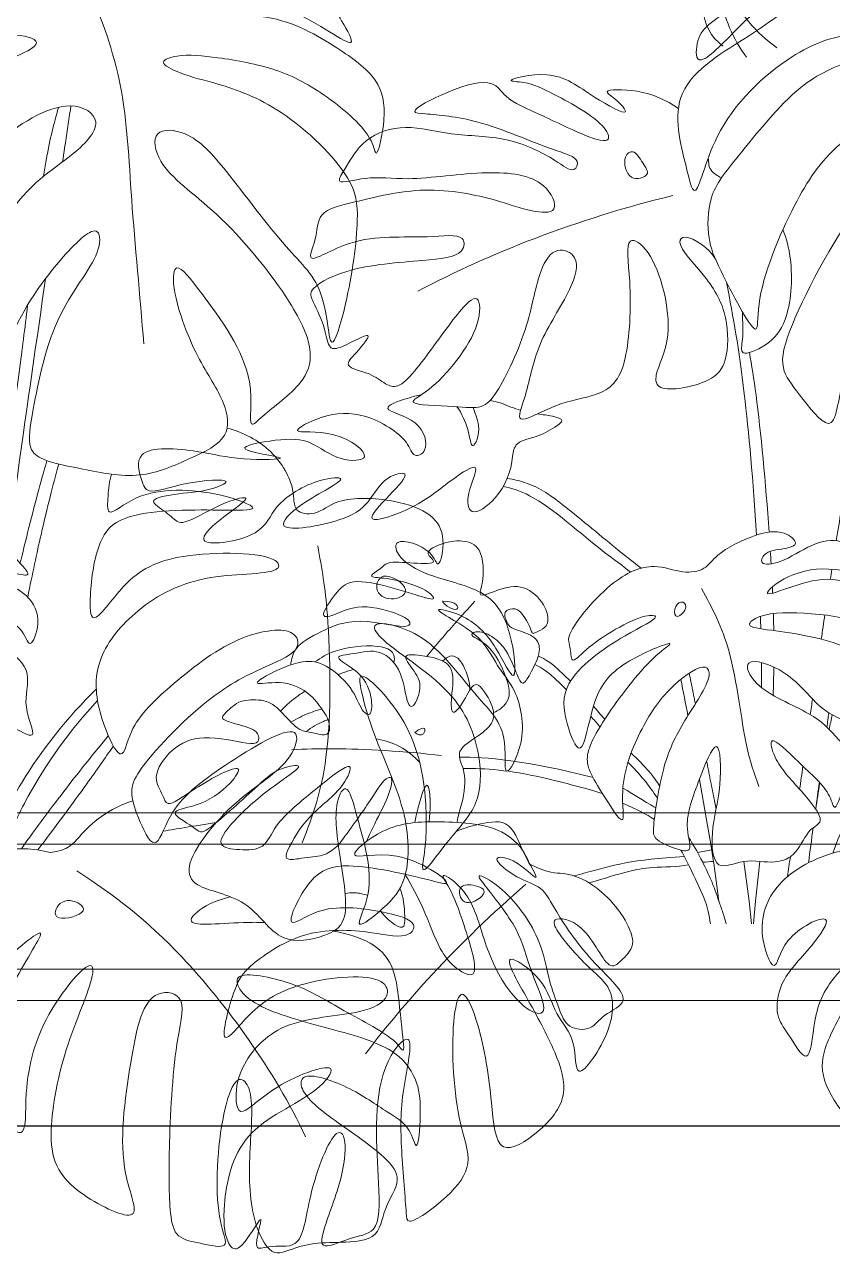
# Model space of a CAD drawing. Header units: metres. Extents: x -44 to 358, y -286 to 66.
# Drawn here: x 199.024 to 199.799, y 25.879 to 27.057 of the extents above; entities that cross this region are included whole.
import ezdxf

# ---------------------------------------------------------------- set-up
doc = ezdxf.new("R2010")
doc.units = ezdxf.units.M
doc.header["$LTSCALE"] = 0.3
doc.layers.add('A-WALL', color=7, linetype='Continuous', lineweight=30)
doc.layers.add('EL1', color=150, linetype='Continuous', lineweight=13)
doc.layers.add('matas', color=74, linetype='Continuous', lineweight=0, transparency=0.6)

# ---------------------------------------------------------------- blocks, each defined once
blk = doc.blocks.new('A$C87c00ffc')
for p, q in [((492.59, 283.73), (488.24, 315.85)), ((497.72, 283.73), (501.05, 315.93)), ((492.59, 283.73), (494.36, 265.57)), ((497.72, 283.73), (495.97, 265.57))]:
    blk.add_line(p, q)
for points, knots in [([(629.96, 1037.86), (626.69, 1036.86), (608.92, 1058.77), (571.35, 1075.38), (539.72, 1072.57), (481.03, 1055.59), (471.17, 1015.09), (493.53, 1041.59), (547.36, 1057.66), (507.3, 1022.55), (461.91, 994.62), (450.09, 981.03), (448.29, 951.81), (484.95, 990.46), (510.53, 1014.45), (589.98, 1033.25), (533.23, 1012.34), (496.05, 982.3), (424.01, 942.7), (440.95, 881.39), (449.29, 842.91), (463.03, 911.59), (522.72, 967.99), (572.38, 986.77), (609.38, 977.34), (571.58, 960.63), (531.48, 945.33), (484.36, 885.19), (458.63, 854.73), (458.91, 816.59), (467.41, 796.09), (501.81, 729.35), (496.85, 773.33), (528.3, 848.73), (559.63, 895.22), (621.98, 934.92), (656.34, 913.05), (623.55, 880.73), (580.88, 856.69), (525.52, 751.99), (516.05, 714.14), (532.03, 694.19), (557.09, 661.23), (565.38, 684.37), (571.46, 737.4), (612.08, 797.71), (649, 833.35), (651.9, 804.25), (610.94, 758.81), (596.58, 684.12), (590.4, 649.24), (604.59, 638.42), (637.34, 632.41), (682.43, 622.93), (721.54, 640.59), (755.68, 656.3), (751.57, 688.53), (726.72, 721.73), (707.44, 775.49), (710.07, 802.74), (735.66, 769.93), (778.46, 711.14), (767.99, 661.74), (782.84, 677.8), (814.48, 700.05), (823.41, 728.15), (803.58, 771.01), (747.48, 840.72), (696.54, 873.94), (690.94, 907.87), (723.9, 905.48), (753.3, 872.45), (798.84, 810.16), (833.12, 780.1), (834.56, 717.04), (850.94, 771.91), (859.65, 833.47), (854.52, 869.54), (798.19, 925), (746.69, 943.62), (717.28, 950.02), (695.42, 961.01), (714.89, 967.86), (746.06, 964.78), (793.23, 956.5), (832.71, 935.28), (870.08, 902.75), (872.56, 879.17), (881.78, 918.07), (875.69, 948.86), (839.42, 973.95), (789.44, 1004.1), (721.33, 997.04), (714.61, 1011.95), (750.35, 1009.47), (800.96, 1012.37), (862.54, 964.18), (842.65, 997.7), (824.25, 1030.8), (767.46, 1029.66), (733.91, 1037.11), (727.14, 1049.23), (752.31, 1047.13), (763.87, 1042.46), (760.52, 1063.45), (736.44, 1070.84), (696.9, 1071.31), (651.36, 1062.91), (632.6, 1050.32), (632.02, 1038.49), (629.96, 1037.86)], [0, 0, 0, 0, 0.285523, 0.64879, 0.969356, 1.403679, 1.671731, 1.94383, 2.290215, 2.602994, 3.032728, 3.274156, 3.492314, 3.828568, 4.219073, 4.618393, 4.926852, 5.353175, 5.826671, 6.257135, 6.511737, 6.89578, 7.420596, 7.833428, 8.092864, 8.37831, 8.766082, 9.249726, 9.605625, 9.924305, 10.223839, 10.635428, 10.888182, 11.403299, 11.842796, 12.30237, 12.579392, 12.904874, 13.316499, 13.921158, 14.255121, 14.538209, 14.858029, 15.063747, 15.475125, 15.975418, 16.315928, 16.528133, 16.966508, 17.465169, 17.778316, 17.986082, 18.307042, 18.686523, 19.055149, 19.377089, 19.660204, 20.029583, 20.461515, 20.679078, 20.979506, 21.483304, 21.810752, 21.996821, 22.352555, 22.637855, 23.009704, 23.547779, 23.9872, 24.2503, 24.51391, 24.889467, 25.381594, 25.778071, 26.119873, 26.441075, 26.903781, 27.234265, 27.72023, 28.138417, 28.454392, 28.677466, 28.870962, 29.192852, 29.578433, 29.963294, 30.358181, 30.542529, 30.836681, 31.156631, 31.512767, 31.955057, 32.400012, 32.539132, 32.828812, 33.26531, 33.675711, 33.919437, 34.264709, 34.678954, 35.005253, 35.144419, 35.402593, 35.5732, 35.781497, 36.049843, 36.409106, 36.792502, 37.049861, 37.230259, 37.230259, 37.230259, 37.230259]), ([(639.52, 1022.95), (651.26, 996.82), (671.01, 941.03), (674.38, 849.2), (682.29, 772.38), (685.2, 733.54)], [0, 0, 0, 0, 0.519161, 1.055696, 1.661045, 1.661045, 1.661045, 1.661045]), ([(465.35, 801.92), (460.65, 810.74), (441.85, 823.33), (432.43, 813.98), (459.81, 786.89), (476.19, 756.76), (475.61, 719.57), (462.74, 701.69), (418.45, 692.98), (415.72, 710.76), (434.16, 740.33), (417.81, 806.88), (391.11, 823.85), (398.48, 780.31), (395.17, 723.07), (385.02, 700.94), (368, 690.54), (337.77, 687.03), (301.76, 665.1), (313.79, 693.35), (320.31, 734.57), (348.5, 774.09), (357.28, 804.3), (335.76, 813.18), (321.47, 790.69), (315.92, 748.63), (291.38, 695.24), (276.87, 680.3), (256.46, 683.69), (210.94, 683.99), (239.68, 696.93), (277.37, 743.85), (275.22, 772.95), (263.45, 766.84), (238.57, 732.43), (211.83, 695.74), (198.41, 700.99), (187.67, 710.36), (163.84, 714.58), (175.53, 725.91), (193.21, 747.45), (164.1, 729.86), (152.81, 728.62), (150.91, 746.47), (141.37, 766.34), (135.77, 777.96), (170.64, 796.67), (226.09, 800.26), (262.67, 803.86), (263.62, 823.49), (228.95, 817.83), (174.75, 822.83), (132.81, 794.39), (144.31, 818.66), (143.74, 841.33), (177.07, 848.36), (230.24, 862.21), (287.6, 850.82), (314.28, 840.19), (341.09, 838.12), (327.29, 868.73), (279.99, 874.39), (217.81, 864.18), (186.45, 869.86), (157.77, 860.97), (167.17, 875.53), (181.22, 901), (216.09, 911.86), (252.43, 900.72), (297.05, 902), (334.04, 883.99), (351.18, 870.26), (357.08, 883.79), (330.03, 890.53), (275.47, 915.41), (234.98, 918.93), (215.49, 919.99), (251.19, 939.12), (286.12, 948.68), (296.07, 930.18), (324.45, 919.14), (383.22, 889.21), (376.42, 912.69), (335.11, 935.16), (314.44, 945.3), (291.25, 945.14), (336.02, 956.47), (362.66, 934.54), (400.16, 914.07), (385.12, 931.9), (371.48, 938.85), (406.47, 939.18), (425.62, 930.37), (435.49, 923.34)], [0, 0, 0, 0, 0.306691, 0.445252, 0.770735, 1.114017, 1.439483, 1.699678, 2.046761, 2.229809, 2.554735, 3.016675, 3.248316, 3.567005, 4.008224, 4.273047, 4.506832, 4.833051, 5.137223, 5.368307, 5.744195, 6.141475, 6.427134, 6.643163, 6.901199, 7.278679, 7.707743, 7.941565, 8.205175, 8.525581, 8.751062, 9.202966, 9.458378, 9.606679, 9.983907, 10.352091, 10.529832, 10.750384, 10.987527, 11.182938, 11.409939, 11.674896, 11.849606, 12.068151, 12.338, 12.507689, 12.827927, 13.268541, 13.58627, 13.760979, 14.057739, 14.499295, 14.825097, 15.04029, 15.296319, 15.595328, 16.019303, 16.444159, 16.755155, 16.989302, 17.243146, 17.62552, 18.072519, 18.402975, 18.656372, 18.828503, 19.133746, 19.457697, 19.800374, 20.175181, 20.539559, 20.770404, 20.917377, 21.181506, 21.630318, 21.996628, 22.163033, 22.475346, 22.81097, 23.030579, 23.36033, 23.772702, 23.951425, 24.338973, 24.629794, 24.810089, 25.112412, 25.477675, 25.771528, 25.975037, 26.141363, 26.415904, 26.753463, 26.753463, 26.753463, 26.753463]), ([(616.36, 924.38), (612.78, 910.16), (609.23, 899.19), (605.16, 873.38), (604.48, 868.77)], [0, 0, 0, 0, 0.3713859, 0.4450513, 0.4450513, 0.4450513, 0.4450513]), ([(406.7, 879.62), (404.09, 883.51), (399.67, 891.17), (389.98, 884.95), (394.23, 863.42), (414.33, 869.29), (409.06, 876.1), (406.7, 879.62)], [0, 0, 0, 0, 0.1937887, 0.3453978, 0.5755782, 0.775032, 0.9504314, 0.9504314, 0.9504314, 0.9504314]), ([(459.46, 883.37), (459.99, 879.77), (459.26, 874.06), (466.83, 869.28), (470.22, 867.51)], [0, 0, 0, 0, 0.1849238, 0.2902732, 0.2902732, 0.2902732, 0.2902732]), ([(225.27, 776.15), (255.92, 792.08), (318.97, 820.75), (393.28, 844.1), (431.02, 853.25)], [0, 0, 0, 0, 0.570083, 1.174523, 1.174523, 1.174523, 1.174523]), ([(519.78, 825.71), (522.7, 818.53), (528.83, 793.11), (524.84, 752.4), (509.05, 732.55), (484.04, 721.93), (488.04, 737.09), (487.29, 751.52), (487.12, 759.28)], [0.796451, 0.796451, 0.796451, 0.796451, 0.970193, 1.365661, 1.650687, 1.894684, 2.080184, 2.300457, 2.300457, 2.300457, 2.300457]), ([(575.09, 568.23), (577.89, 588.35), (589.39, 670.51), (599.16, 739.01), (605.98, 786.12)], [0.7954677, 0.7954677, 0.7954677, 0.7954677, 0.9938067, 1.6275405, 1.6275405, 1.6275405, 1.6275405]), ([(474.28, 783.34), (479.87, 753.4), (487.52, 713.47), (495.85, 622.52), (498.52, 579.26)], [0, 0, 0, 0, 0.5353436, 0.961061, 0.961061, 0.961061, 0.961061]), ([(591.5, 764.81), (589.28, 746.13), (581.09, 678.55), (573.25, 639.62), (564.17, 583.21), (562.84, 574.76)], [0.882865, 0.882865, 0.882865, 0.882865, 1.102869, 1.7035674, 1.8027737, 1.8027737, 1.8027737, 1.8027737]), ([(492.73, 726.43), (494.58, 716.36), (500.27, 681.28), (505.86, 621.06), (508.58, 581.67)], [0.2580911, 0.2580911, 0.2580911, 0.2580911, 0.4722426, 0.9502416, 0.9502416, 0.9502416, 0.9502416]), ([(301.56, 642.89), (300.73, 630.82), (291.98, 609.23), (266.65, 592.14), (263.83, 613.17), (278.7, 641.28), (248.86, 621.88), (226.49, 601.72), (176.59, 584.86), (202.64, 611.46), (221.86, 631.98), (197.25, 626.63), (185.71, 603.73), (165.81, 589.9), (103.96, 579.16), (131.56, 606.7), (174.97, 627.15), (142.27, 624.79), (107.92, 604.37), (101.49, 577.16), (43.54, 568.27), (61.05, 589.92), (97.26, 613.06), (67.24, 605.92), (41.35, 589.83), (31.39, 588.58), (23.22, 597.81), (4.3, 608.19), (35.42, 613.46), (55.43, 614.31), (81.08, 625.33), (35.77, 622.63), (7.64, 610.83), (2.23, 622.9), (-5.77, 652.44), (52.18, 647.24), (77.06, 639.6), (134.96, 640.33), (67.16, 648.39), (114.83, 657.41), (139.23, 656.71), (159.62, 638.42), (193.23, 639.26), (159.31, 666.23), (115.76, 659.37), (150.73, 677.64), (182.71, 679.28), (217.64, 657.49), (221.08, 640.97), (235, 647.17), (228.11, 674.1), (190.36, 680.24), (212.49, 688.61), (224.51, 691.76), (227.86, 692.38)], [0, 0, 0, 0, 0.287935, 0.509921, 0.694845, 0.914775, 1.130892, 1.432522, 1.708191, 1.940059, 2.158215, 2.336316, 2.574966, 2.826451, 3.144649, 3.375115, 3.663944, 3.858531, 4.162692, 4.413969, 4.719779, 4.911773, 5.181826, 5.374351, 5.652333, 5.788703, 5.959159, 6.132544, 6.351659, 6.597297, 6.772982, 7.044017, 7.308028, 7.459546, 7.676358, 7.995067, 8.291067, 8.549749, 8.807462, 9.047756, 9.303575, 9.553937, 9.761509, 10.024418, 10.284683, 10.507621, 10.794183, 11.091229, 11.26134, 11.401871, 11.631567, 11.870432, 12.076436, 12.158603, 12.158603, 12.158603, 12.158603]), ([(256.74, 682.83), (260.74, 677.53), (266.84, 663.58), (268.6, 644.16), (277.5, 665.95), (270.83, 678.33), (269.95, 682.08)], [27.2283359, 27.2283359, 27.2283359, 27.2283359, 27.3931155, 27.5699316, 27.7653647, 27.9080584, 27.9080584, 27.9080584, 27.9080584]), ([(321.8, 677.03), (325.94, 676.4), (334.25, 675.36), (344.46, 672.38), (339.2, 668.58), (337.63, 667.58)], [13.7758744, 13.7758744, 13.7758744, 13.7758744, 13.9308647, 14.0941575, 14.2266629, 14.2266629, 14.2266629, 14.2266629]), ([(337.63, 667.58), (332.66, 664.5), (323.33, 658.19), (303.78, 655.44), (302.09, 646.48), (301.56, 642.89)], [14.2266629, 14.2266629, 14.2266629, 14.2266629, 14.4267737, 14.627591, 14.7851848, 14.7851848, 14.7851848, 14.7851848]), ([(659.21, 628.4), (657.47, 622.64), (656.59, 612.36), (654.73, 590.63), (681.97, 617.85), (741.73, 616.11), (785.42, 598.46), (740.73, 599.82), (668.62, 599.41), (647.09, 574.57), (641.43, 534.05), (642.22, 501.34), (671.15, 545.69), (710.91, 566.74), (792.41, 565.26), (796.51, 546.61), (732.83, 550.19), (679.79, 522.3), (645.91, 481.25), (645.41, 440.31), (668.21, 389.6), (673.41, 426.99), (709.77, 460.78), (759.29, 499.5), (806.89, 505.91), (812.59, 485.36), (781.01, 472.45), (736.36, 450.39), (680.51, 391.64), (673.85, 372.29), (679.57, 352.73), (694.89, 319.67), (706, 360.4), (745.13, 391.38), (815.33, 433.58), (803.74, 392.44), (758.28, 368.34), (716.05, 314.77), (726.87, 293.02), (770.76, 287.86), (793.27, 246.89), (831.08, 254.77), (853.03, 267.19), (842.54, 321.77), (838.02, 361.92), (849.75, 381.49), (858.45, 346.16), (874.13, 295.04), (851.28, 256.08), (881.65, 279.9), (899.54, 300.98), (899.8, 355.91), (870.41, 415.72), (861.51, 449.19), (856.43, 475.4), (902.12, 429.21), (914.13, 370.12), (913.17, 327.88), (907.37, 299.94), (931.13, 334.88), (957.34, 360.41), (957.91, 403.82), (938.23, 456.26), (877.16, 491.35), (866.48, 511.71), (915.11, 501.82), (950.12, 450.75), (980.54, 423.4), (973.47, 375.35), (995.13, 414.68), (986.95, 454.17), (969.11, 473.64), (958, 500.4), (909.96, 522.95), (946.61, 514.96), (968.89, 493.03), (987.61, 450.71), (982.28, 505.36), (963.06, 535.96), (916.91, 544.26), (889.45, 560.12), (886.38, 578.61), (918.22, 568.71), (923, 548.81), (929.59, 578.11), (917.78, 597.7), (887.04, 608.47), (841.74, 610.69), (825.18, 594.43), (805.09, 597.57), (807.75, 617.79), (789.87, 649.84), (765.4, 662.25), (752.38, 665.48)], [0, 0, 0, 0, 0.237893, 0.436762, 0.717287, 1.173867, 1.474506, 1.766186, 2.253235, 2.553874, 2.921707, 3.159837, 3.491818, 3.902114, 4.384007, 4.528258, 4.940099, 5.389693, 5.779789, 6.149369, 6.493218, 6.742732, 7.145676, 7.60319, 7.958588, 8.15015, 8.447268, 8.864119, 9.361876, 9.600775, 9.860702, 10.134356, 10.414722, 10.850853, 11.28953, 11.540013, 11.961896, 12.407305, 12.635258, 12.99092, 13.353566, 13.674409, 13.929088, 14.332617, 14.70325, 14.894246, 15.177827, 15.615377, 15.90087, 16.167428, 16.472509, 16.873533, 17.335816, 17.676842, 17.873021, 18.253831, 18.710934, 19.085305, 19.298453, 19.597134, 19.950678, 20.299952, 20.719438, 21.188523, 21.374174, 21.70675, 22.158285, 22.523652, 22.818779, 23.100961, 23.464192, 23.743588, 24.059354, 24.387995, 24.627563, 24.977316, 25.262638, 25.589293, 25.934712, 26.311881, 26.623618, 26.796501, 27.086182, 27.275838, 27.523287, 27.787307, 28.104017, 28.475111, 28.736772, 28.949073, 29.176943, 29.50867, 29.863902, 29.863902, 29.863902, 29.863902]), ([(585.57, 556.56), (587.62, 565.23), (595.68, 598.56), (602.07, 621.9), (607.1, 639.27)], [0.7319537, 0.7319537, 0.7319537, 0.7319537, 0.8444771, 1.1896725, 1.1896725, 1.1896725, 1.1896725]), ([(591.63, 529.18), (595.37, 547.61), (604.97, 592.68), (611.85, 618.93), (616.64, 636.52)], [1.0281083, 1.0281083, 1.0281083, 1.0281083, 1.267402, 1.6516058, 1.6516058, 1.6516058, 1.6516058]), ([(297.3, 624.94), (302.77, 624.16), (319.88, 620.12), (344.02, 603.07), (382.63, 570.18), (399.72, 556.95), (405.52, 552.53)], [0.183938, 0.183938, 0.183938, 0.183938, 0.33598, 0.672099, 1.091461, 1.306754, 1.306754, 1.306754, 1.306754]), ([(294.14, 618.44), (300.99, 617.05), (325.4, 609.49), (365.83, 571.48), (390.54, 554.59), (396.94, 549.31)], [0.1634557, 0.1634557, 0.1634557, 0.1634557, 0.3552761, 0.8432445, 1.0376522, 1.0376522, 1.0376522, 1.0376522]), ([(439.12, 549.59), (431.7, 550.49), (414.59, 557.91), (379.45, 543.37), (343.43, 498.39), (348.65, 490.14), (348.64, 473.45), (362.06, 490.4), (404.83, 516.27), (423.32, 513.62), (388.08, 497.52), (340.24, 462.65), (343.36, 430.48), (358.06, 392.87), (365.53, 449.03), (385.96, 476.15), (438.91, 497.31), (412.17, 479.93), (378.91, 437.14), (359.61, 403.75), (363.73, 387.17), (374.1, 371.2), (394.29, 338.08), (386.72, 378.58), (404.63, 424.13), (427.56, 457.43), (457.57, 477.55), (463.27, 462.97), (437.86, 427.35), (421.83, 393.49), (414.82, 343.8), (415.4, 333.56), (432.23, 325.97), (448.26, 322.29), (439.07, 345.51), (449.74, 375.77), (468.79, 424.79), (470.78, 372.45), (460.8, 342.82), (463.91, 305.92), (488.91, 319.22), (513.27, 312.9), (531.7, 321.45), (539.72, 342.58), (555.79, 347.73), (533.05, 375.04), (513.11, 395.58), (507.22, 421.2), (534.3, 393.46), (558.04, 373.18), (561.64, 351.62), (570.14, 383.83), (582.52, 392.67), (563.69, 416.35), (542.8, 437.18), (497.79, 453.25), (485.03, 483.05), (526.85, 469.79), (548.92, 437.01), (574.33, 428.1), (602.5, 410.33), (585.76, 442.47), (596.65, 468.44), (571.24, 493.62), (514.74, 502.26), (487.59, 505.11), (503.46, 517.29), (542.39, 516.82), (587.29, 510.82), (593.12, 484.16), (603.21, 510.47), (592.83, 533.29), (558.99, 547.31), (530.2, 539.06), (503.07, 528.71), (512.92, 540.41), (541.93, 555.43), (577.02, 549.5), (596.72, 544.81), (581.21, 560.85), (568.23, 577.87), (541.4, 572.58), (520.6, 556.69), (499.73, 554.25), (505.62, 567.4), (522.15, 567.63), (533.66, 572.27), (519.38, 584), (496.94, 580.37), (466.04, 564.92), (457.59, 550.69), (445.43, 548.83), (439.12, 549.59)], [0, 0, 0, 0, 0.272521, 0.61855, 1.026394, 1.192935, 1.373325, 1.583339, 1.9963, 2.158541, 2.458742, 2.891853, 3.208193, 3.472928, 3.811764, 4.178448, 4.525299, 4.739065, 5.174252, 5.51633, 5.7271, 5.990861, 6.266567, 6.538183, 6.943359, 7.314068, 7.614468, 7.771844, 8.129865, 8.498944, 8.884728, 9.049159, 9.286346, 9.47219, 9.701249, 10.048995, 10.367124, 10.677452, 11.030106, 11.315684, 11.566919, 11.848468, 12.088341, 12.348553, 12.53216, 12.831125, 13.15869, 13.363684, 13.654521, 13.99651, 14.174586, 14.447695, 14.655377, 14.931311, 15.249212, 15.638952, 15.874957, 16.182013, 16.541093, 16.844997, 17.094034, 17.360619, 17.651149, 17.956542, 18.395052, 18.635436, 18.818014, 19.179488, 19.551909, 19.764638, 19.996721, 20.274044, 20.596394, 20.919591, 21.172562, 21.321779, 21.643989, 21.990527, 22.180985, 22.396993, 22.657452, 22.930066, 23.230174, 23.44332, 23.600695, 23.833449, 23.99288, 24.188392, 24.459049, 24.785503, 25.006091, 25.237614, 25.237614, 25.237614, 25.237614]), ([(122.67, 474.44), (123.27, 479.12), (125.34, 489.82), (148.23, 502.18), (176.2, 514.4), (217.02, 502.48), (220.19, 510.18), (205.98, 517.62), (176.53, 524.42), (158.7, 514.61), (145.15, 511.83), (157.64, 530.96), (169.51, 544.41), (198.68, 538.93), (224.18, 530.71), (240.82, 525.91), (233.65, 534.25), (218.6, 540.68), (200.22, 544.76), (183.24, 545.08), (196.31, 552.46), (200.6, 558.47), (220.2, 556.4), (243.55, 555.89), (229.33, 564.89), (243.64, 572.84), (261.19, 576.1), (278.33, 569.4), (278.84, 541.66), (272.66, 527.16), (293.49, 537.5), (313.68, 539.24), (329.08, 521.87), (330.72, 510.01), (328.45, 504.5), (320.7, 500.62), (317.35, 499.33), (316.07, 505.1), (307.29, 521.38), (298.04, 519.33), (294.12, 516.14), (298.02, 505.43), (304.63, 502.57), (321.18, 497.93), (325.18, 485.13), (316.66, 468.27), (309.32, 456.23), (304.94, 468.07), (297.32, 486.13), (287.37, 496.74), (274.92, 502.8), (264.96, 498.51), (284.5, 491.59), (296.81, 465.59), (299.82, 451.71), (297.43, 443.33), (290.37, 437.5), (286.33, 436.02)], [0, 0, 0, 0, 0.210644, 0.48365, 0.806754, 1.152266, 1.256482, 1.463348, 1.77392, 2.030949, 2.183114, 2.412398, 2.650083, 2.941769, 3.250857, 3.437609, 3.572508, 3.804438, 4.063499, 4.242317, 4.413203, 4.566054, 4.821371, 5.045356, 5.198208, 5.387692, 5.632567, 5.850854, 6.140112, 6.31238, 6.540473, 6.796099, 7.053329, 7.240057, 7.370544, 7.533943, 7.623936, 7.747971, 7.982392, 8.136825, 8.249801, 8.423352, 8.576871, 8.800056, 8.988306, 9.237563, 9.413203, 9.574133, 9.829082, 10.045318, 10.250922, 10.381289, 10.594865, 10.901586, 11.109061, 11.266237, 11.467285, 11.467285, 11.467285, 11.467285]), ([(825.52, 570.56), (829.02, 552.1), (835.2, 516.12), (837.51, 396.66), (821.59, 353.02), (812.95, 330.78)], [0, 0, 0, 0, 0.420463, 1.021035, 1.494854, 1.494854, 1.494854, 1.494854]), ([(873.81, 534.27), (872.14, 538.58), (876.07, 552.97), (903.79, 534.93), (886.43, 525.2), (875.59, 529.64), (873.81, 534.27)], [0, 0, 0, 0, 0.1991604, 0.455303, 0.6488726, 0.8628974, 0.8628974, 0.8628974, 0.8628974]), ([(453.95, 536.14), (462.98, 519.88), (480, 488.08), (488.26, 408.92), (496.62, 387.32), (500.3, 376.28)], [0, 0, 0, 0, 0.418275, 0.908358, 1.239242, 1.239242, 1.239242, 1.239242]), ([(232.44, 481.38), (239.81, 490.31), (254.9, 507.87), (265.83, 519.88), (271.34, 525.84)], [0, 0, 0, 0, 0.3300322, 0.6063584, 0.6063584, 0.6063584, 0.6063584]), ([(245.11, 525.87), (257.29, 526.06), (260.27, 514.44), (247.03, 522.4), (245.11, 525.87)], [0, 0, 0, 0, 0.3061744, 0.6647782, 0.6647782, 0.6647782, 0.6647782]), ([(434.49, 513.6), (432.66, 513.74), (431.34, 520.02), (436.89, 527.23), (444.54, 521.46), (436.87, 513.42), (434.49, 513.6)], [0, 0, 0, 0, 0.1382945, 0.2924622, 0.4245165, 0.6050966, 0.6050966, 0.6050966, 0.6050966]), ([(256.75, 347.4), (257.9, 353.38), (262.39, 366.74), (263.67, 377.33), (262.41, 389.03), (260.93, 393.29), (255.67, 406.46), (274.46, 416.69), (287.67, 428.31), (286.08, 442.38), (271.97, 465.49), (264.34, 447.87), (252.19, 430.35), (251.82, 450.04), (256.96, 477.52), (229.07, 482.16), (210.22, 483.86), (225.35, 466.89), (228.6, 455.22), (221.62, 438.51), (215.44, 444.47), (214.2, 468.72), (195.55, 488.66), (175.43, 483.31), (153.55, 481.7), (181.49, 468.56), (188.78, 448.15), (187.87, 432.44), (179.49, 437.01), (174.33, 454.79), (152.1, 475.65), (132.19, 479.32), (104.73, 467.58), (90.46, 457.28), (115.73, 462.72), (136.38, 453.68), (146.9, 440.66), (155.14, 428), (153.47, 415.69), (139.82, 420.55), (129.38, 420.5), (116.01, 436.04), (104.41, 446.89), (86.26, 446.17), (79.2, 444.35), (68.26, 434.64), (66.77, 429.99), (82.01, 426.06), (97.55, 421.2), (97.28, 410.76), (85.68, 410.81), (51.79, 419.42), (26.19, 408.2), (10.07, 384.22), (19.51, 370.41), (23.18, 357.96), (44.48, 375.61), (87.77, 398.35), (72.83, 375.52), (49.37, 359.9), (20.74, 356.87), (44.22, 344.27), (49.7, 338.53), (58.44, 342.69), (94.73, 375.54), (111.76, 391.52), (136.68, 395.42), (109.44, 377.71), (81.91, 355.34), (59.22, 327.78), (82.51, 324.85), (102.36, 325.35), (110.01, 347.8), (141.05, 372.48), (176.06, 401.15), (164.91, 373.27), (135.86, 353.39), (124.2, 333.13), (118.58, 321.4), (118.56, 316.45), (129.92, 318.38), (146.57, 319.99), (153.31, 322.41), (160.76, 328.31), (163.39, 331.95)], [-17.595106, -17.595106, -17.595106, -17.595106, -17.524917, -17.223766, -17.223766, -17.075247, -16.887617, -16.641986, -16.413191, -16.204658, -15.95576, -15.74662, -15.528546, -15.333474, -15.052816, -14.77351, -14.57988, -14.358687, -14.147918, -13.938374, -13.821655, -13.547143, -13.27157, -13.01315, -12.81607, -12.563087, -12.288014, -12.099129, -11.971291, -11.730476, -11.426743, -11.179075, -10.866032, -10.696318, -10.46227, -10.189439, -9.961715, -9.744248, -9.581787, -9.392495, -9.20971, -8.964162, -8.738549, -8.512097, -8.353293, -8.143892, -8.047721, -7.835944, -7.61053, -7.468557, -7.300535, -6.971001, -6.674921, -6.395291, -6.176973, -6.017012, -5.734624, -5.391437, -5.188963, -4.86482, -4.63148, -4.395972, -4.238404, -4.085507, -3.695271, -3.399704, -3.196214, -2.945631, -2.574954, -2.29286, -2.071797, -1.830357, -1.580742, -1.205135, -0.892568, -0.672585, -0.330016, 0, 0, 0.122104, 0.295807, 0.528462, 0.680898, 0.886535, 0.886535, 0.886535, 0.886535]), ([(142.21, 476.86), (147.26, 480.42), (157.87, 487.18), (191.41, 492.14), (207.89, 485.89), (205.99, 476.13)], [0, 0, 0, 0, 0.311848, 0.736418, 1.047146, 1.047146, 1.047146, 1.047146]), ([(245.5, 477.64), (253.51, 486.19), (264.17, 472.67), (266.97, 461.05), (267.28, 454.43)], [0, 0, 0, 0, 0.3559522, 0.7382403, 0.7382403, 0.7382403, 0.7382403]), ([(160.88, 466.58), (162.24, 467.14), (166.92, 468.97), (170.76, 470.16), (173.39, 470.85)], [0.5618209, 0.5618209, 0.5618209, 0.5618209, 0.6040565, 0.7121766, 0.7121766, 0.7121766, 0.7121766]), ([(114.51, 437.11), (119.42, 442.1), (124.19, 446.88), (132.93, 452.41), (134.28, 453.23)], [0, 0, 0, 0, 0.2566914, 0.3009681, 0.3009681, 0.3009681, 0.3009681]), ([(559.96, 322.53), (567.23, 342.37), (584.33, 381.38), (623.77, 432.78), (646.93, 454.87)], [0, 0, 0, 0, 0.4458417, 0.9945318, 0.9945318, 0.9945318, 0.9945318]), ([(122.89, 428.29), (127.49, 431.02), (135.82, 435.13), (144.23, 437.98), (147.77, 438.98)], [0, 0, 0, 0, 0.2243104, 0.3831316, 0.3831316, 0.3831316, 0.3831316]), ([(572.94, 325.31), (578.3, 340.17), (589.86, 369.76), (625.99, 422.77), (647.98, 445.62)], [0, 0, 0, 0, 0.3855041, 0.9316568, 0.9316568, 0.9316568, 0.9316568]), ([(135.02, 420.68), (139.32, 423.98), (145.95, 427.7), (151.57, 429.88), (152.77, 430.29)], [0, 0, 0, 0, 0.2259059, 0.2885704, 0.2885704, 0.2885704, 0.2885704]), ([(222.93, 419.97), (231.9, 427.46), (232.05, 415.93), (224.54, 418.21), (222.93, 419.97)], [0, 0, 0, 0, 0.3368848, 0.6159089, 0.6159089, 0.6159089, 0.6159089]), ([(586.47, 326.17), (598.35, 342.8), (622.79, 375.58), (645.21, 403.51), (656.64, 417.3)], [0, 0, 0, 0, 0.4384864, 0.848948, 0.848948, 0.848948, 0.848948]), ([(123.35, 406.03), (134.97, 406.6), (158.23, 407.65), (215.8, 404.92), (244.33, 401.31)], [0, 0, 0, 0, 0.3308197, 0.8509422, 0.8509422, 0.8509422, 0.8509422]), ([(599.65, 325.12), (613.16, 342.66), (639.44, 378.31), (653.66, 398.78), (660.71, 409.05)], [0, 0, 0, 0, 0.4563858, 0.7988091, 0.7988091, 0.7988091, 0.7988091]), ([(872.6, 414.8), (879.21, 413.76), (892.25, 409.63), (903.15, 400.9), (907.75, 395.86)], [0, 0, 0, 0, 0.2508618, 0.5042364, 0.5042364, 0.5042364, 0.5042364]), ([(397.23, 403.23), (402.83, 398.06), (412.82, 387.91), (418.09, 380.47), (420.32, 376.82)], [0.6827404, 0.6827404, 0.6827404, 0.6827404, 0.8275586, 0.9742991, 0.9742991, 0.9742991, 0.9742991]), ([(261.67, 391.01), (279.84, 391.13), (311.23, 388.59), (363.16, 373.99), (374.27, 370.68)], [0, 0, 0, 0, 0.4134617, 0.6786273, 0.6786273, 0.6786273, 0.6786273]), ([(183.78, 331.92), (191.26, 348.62), (197.5, 358.52), (206.94, 382.86), (199.38, 384.91), (186.11, 363.41), (172.58, 344.45), (162.96, 331.38)], [20.292188, 20.292188, 20.292188, 20.292188, 20.514999, 20.811649, 20.917432, 21.206824, 21.559474, 21.559474, 21.559474, 21.559474]), ([(234.43, 347.86), (235.42, 358.39), (235.49, 370.28), (232.08, 384.1), (226, 362.48), (222.72, 347.23)], [18.5036998, 18.5036998, 18.5036998, 18.5036998, 18.7031105, 18.8551371, 19.1308175, 19.1308175, 19.1308175, 19.1308175]), ([(610, 323.16), (624.18, 324.86), (633.51, 336.64), (650.2, 353.43), (667.48, 361.86), (676.49, 364.73)], [0, 0, 0, 0, 0.290679, 0.6272273, 0.9893973, 0.9893973, 0.9893973, 0.9893973]), ([(315.14, 313.83), (313.03, 321.48), (297.24, 345.52), (242.06, 348.68), (200.41, 347.08), (160.46, 313.4), (210.07, 329.07), (259.69, 294.04), (229.28, 302.45), (168.52, 316.58), (137.83, 306.6), (114.34, 255.81), (147.12, 282.16), (193.26, 276.91), (226.31, 267.78), (217.3, 252.69), (185.63, 260.11), (132.26, 262.68), (88.48, 231.57), (77.28, 216.79), (62.11, 158.18), (91.82, 198.57), (129.21, 220.57), (197.61, 226.51), (203.56, 204.58), (176.34, 190.81), (115.5, 190.3), (81.15, 152.77), (77.21, 123.96), (82.42, 108.12), (105.61, 135.09), (166.77, 158.53), (140.59, 124.2), (80.05, 101.89), (67.33, 40.6), (69.33, 10.34), (81.27, -3.65), (105.96, 45.15), (90.36, -0.88), (106.31, 7.39), (132.85, 1.22), (135.66, 46.39), (156.05, 98.8), (166.9, 96.53), (167.49, 68.75), (153.51, 31.43), (142.89, -0.8), (170.3, 13.23), (195.17, 15.33), (193.87, 59.84), (187.52, 144.95), (225.45, 187.07), (210.98, 126.46), (211.38, 86.17), (215.86, 34.78), (216.63, 20.38), (251.51, 45.62), (271.25, 72.21), (254.93, 108.98), (251.21, 185.88), (260.92, 218.12), (277.15, 178.88), (285, 126.13), (288.12, 74.49), (325.05, 97.73), (348.45, 126.21), (336.12, 164.29), (315.3, 202.29), (288.97, 248.17), (329, 220.42), (334.81, 192.3), (353.96, 173.18), (350.6, 131.42), (384.12, 181.08), (383.01, 213.89), (364.29, 228.29), (338.21, 256.56), (332.17, 272.33), (362.44, 266.74), (378.24, 224.28), (391.2, 237.93), (405.58, 251.6), (375.79, 295.38), (343.62, 308.34), (331.39, 305.84), (315.14, 313.83)], [0, 0, 0, 0, 0.329218, 0.757468, 1.160089, 1.480078, 1.822895, 2.219441, 2.444136, 2.919987, 3.261842, 3.612163, 3.889341, 4.314259, 4.623072, 4.796989, 5.116217, 5.554582, 5.966015, 6.249301, 6.61593, 6.91665, 7.341384, 7.801113, 8.00921, 8.304439, 8.764215, 9.169476, 9.481066, 9.656716, 9.98722, 10.398763, 10.669358, 11.146051, 11.594871, 11.918025, 12.100707, 12.418803, 12.693997, 12.87724, 13.147748, 13.524383, 13.956176, 14.084265, 14.370342, 14.770623, 15.045308, 15.314396, 15.587718, 15.948275, 16.514888, 16.834797, 17.205471, 17.623549, 18.03975, 18.197129, 18.548735, 18.881295, 19.242325, 19.773724, 20.03098, 20.341095, 20.809268, 21.167745, 21.490883, 21.843548, 22.192794, 22.612875, 22.945522, 23.258419, 23.585583, 23.895071, 24.175614, 24.548243, 24.885315, 25.165699, 25.536718, 25.720179, 25.99594, 26.360883, 26.55784, 26.794835, 27.198246, 27.54421, 27.778398, 27.778398, 27.778398, 27.778398]), ([(700.82, 340.3), (706.63, 341.29), (718.25, 343.24), (735.24, 346), (743.74, 347.35)], [0, 0, 0, 0, 0.2354517, 0.5199947, 0.5199947, 0.5199947, 0.5199947]), ([(896.23, 305.17), (901.45, 295.97), (911.54, 278.06), (923.07, 244.98), (935.37, 229.66), (958.62, 217.65), (942.82, 267.74), (934.02, 291.61), (921.89, 310.11), (950.2, 290.38), (959.06, 250.03), (976.98, 211.54), (999.48, 191.72), (1012.37, 194.53), (995.36, 229.58), (989.4, 260.66), (962.44, 293.68), (951.73, 307.93), (977.35, 294.37), (1006.27, 255.34), (1011.39, 220.42), (1019.92, 198.46), (1026.3, 180.46), (1047.08, 179.13), (1055.04, 193.03), (1082.45, 202.98), (1045.44, 234.62), (1018.45, 273.08), (1007.18, 296.51), (987.45, 300.74), (962.53, 320.48), (984.98, 319.25), (1009.05, 293.42), (989.6, 324.17), (981.3, 351.79), (953.1, 345.38), (942.66, 342.53), (937.38, 340.17)], [0, 0, 0, 0, 0.315488, 0.643136, 0.900929, 1.106805, 1.459019, 1.780112, 1.965237, 2.22236, 2.595454, 2.967289, 3.260663, 3.402722, 3.72148, 4.060394, 4.428295, 4.59842, 4.840806, 5.242184, 5.574819, 5.845603, 6.077444, 6.30222, 6.525475, 6.76934, 7.111618, 7.514641, 7.783645, 8.041626, 8.301647, 8.505059, 8.772344, 9.03184, 9.329995, 9.599636, 9.83283, 9.83283, 9.83283, 9.83283]), ([(443.77, 335.02), (450.94, 324.11), (462.89, 299.67), (466.05, 290.09), (468.05, 283.73)], [1.518032, 1.518032, 1.518032, 1.518032, 1.7966685, 2.047222, 2.047222, 2.047222, 2.047222]), ([(838.52, 259.69), (850.67, 257.1), (868.32, 251.99), (889.38, 232.65), (891.8, 190.28), (896.7, 157.68), (887.58, 174.38), (843.59, 196.06), (810.05, 218.57), (758.62, 228.28), (761.01, 212.76), (778.5, 196.11), (835.74, 180.75), (889.25, 166.4), (907.62, 137.3), (908.93, 114.31), (906.31, 76.8), (899.99, 103.23), (880.46, 113.73), (852.63, 134.42), (812.1, 147.56), (810.97, 128.84), (840.26, 105.39), (878.87, 79.89), (894.81, 58.75), (877.7, 36.83), (875.87, 4.88), (821.86, 11.45), (798.61, -0.16), (786.46, -0.59), (770.18, 28.88), (769.93, 82.73), (774.77, 130.28), (759.66, 146.69), (744.83, 103.07), (742.03, 29.39), (756.05, 2.07), (731.39, 8.03), (710.57, 11.13), (705.35, 34.55), (705.35, 90.36), (709.84, 169.02), (721.23, 209.01), (685.58, 213.68), (673.36, 149.67), (662.54, 70.51), (688.35, 18.97), (632.98, 46.18), (612.65, 69.07), (608.2, 101.58), (620.36, 167.17), (646.12, 221.93), (642.59, 238.45), (603.16, 192.94), (587.61, 136.34), (592.24, 81.78), (557.31, 125.18), (547.24, 154.58), (566.05, 192.32), (592.53, 239.87), (609.89, 268.42), (558.14, 224.65), (544.31, 193.43), (541.88, 146.08), (523.52, 178.4), (513.32, 190.9), (516.29, 220.13), (540.99, 243.74), (565.64, 278.96), (518.03, 256), (514.22, 219.78), (497.24, 262.64), (514.4, 303.89), (566.67, 328.63), (596.03, 326.37), (610, 323.16)], [-23.698064, -23.698064, -23.698064, -23.698064, -23.386206, -23.106144, -22.727417, -22.459126, -22.291716, -21.901343, -21.51238, -21.148949, -20.99171, -20.728806, -20.292728, -19.874337, -19.569676, -19.280216, -19.004898, -18.795933, -18.52885, -18.183044, -17.849833, -17.676, -17.336953, -16.943739, -16.684543, -16.407038, -16.126198, -15.741349, -15.454623, -15.286428, -14.986918, -14.560468, -14.173996, -13.987108, -13.653098, -13.147476, -12.900307, -12.664931, -12.412601, -12.16692, -11.744306, -11.230171, -10.908718, -10.662484, -10.238546, -9.708156, -9.384692, -9.024071, -8.703412, -8.399909, -7.930399, -7.494603, -7.35244, -6.968179, -6.497507, -6.180056, -5.843425, -5.524635, -5.169913, -4.73486, -4.518019, -4.13118, -3.756282, -3.454479, -3.189378, -2.949438, -2.670603, -2.320763, -2.045817, -1.714493, -1.447399, -1.151585, -0.778976, -0.367231, 0, 0, 0, 0]), ([(351.48, 304.17), (354.85, 305.12), (380.26, 312.32), (399.02, 317.61), (440.26, 319.88)], [0.4498377, 0.4498377, 0.4498377, 0.4498377, 0.5059699, 1.1186425, 1.1186425, 1.1186425, 1.1186425]), ([(437.44, 325.01), (440.81, 319.16), (448.63, 302.76), (453.92, 292.09), (457.06, 283.73)], [1.3462296, 1.3462296, 1.3462296, 1.3462296, 1.5073981, 1.7973206, 1.7973206, 1.7973206, 1.7973206]), ([(363.47, 298.54), (389.47, 306.29), (406.9, 312.39), (434.27, 311.23), (443.62, 313.25)], [0.4751461, 0.4751461, 0.4751461, 0.4751461, 0.8443808, 1.0735185, 1.0735185, 1.0735185, 1.0735185]), ([(631.26, 308.43), (661.72, 288.28), (720.65, 243.73), (790.8, 146.93), (815.69, 93.78)], [0, 0, 0, 0, 0.586157, 1.32925, 1.32925, 1.32925, 1.32925]), ([(182.94, 160.58), (199.97, 182.8), (235.84, 225.92), (285.93, 274.7), (312.38, 297.42)], [0, 0, 0, 0, 0.532303, 1.126379, 1.126379, 1.126379, 1.126379]), ([(264.54, 282.81), (260.05, 283.85), (256.03, 295.33), (267.72, 298.3), (285.82, 292.12), (269.84, 281.58), (264.54, 282.81)], [0, 0, 0, 0, 0.1995846, 0.3811315, 0.5828697, 0.8183447, 0.8183447, 0.8183447, 0.8183447]), ([(847.73, 289.96), (850.3, 290.48), (855.57, 291.06), (862.6, 289.66), (865.87, 288.38)], [0, 0, 0, 0, 0.1568553, 0.3388104, 0.3388104, 0.3388104, 0.3388104]), ([(875.96, 276.1), (880.21, 270.05), (896.29, 257.06), (895.72, 273.37), (895.04, 287.22), (891.88, 294.17)], [0, 0, 0, 0, 0.2638346, 0.4323013, 0.7002482, 0.7002482, 0.7002482, 0.7002482]), ([(457.06, 283.73), (457.97, 281.05), (459.57, 275.61), (460.83, 268.93), (461.27, 265.57)], [0, 0, 0, 0, 0.1631028, 0.3417599, 0.3417599, 0.3417599, 0.3417599]), ([(468.05, 283.73), (469.2, 280.68), (471.36, 274.53), (473.17, 268.57), (474.02, 265.57)], [0, 0, 0, 0, 0.1750683, 0.3462509, 0.3462509, 0.3462509, 0.3462509]), ([(614.96, 271.43), (612.18, 274.07), (618.09, 288.12), (636.48, 281.93), (637.75, 272.81), (618.51, 268.07), (614.96, 271.43)], [0, 0, 0, 0, 0.1986549, 0.4213086, 0.5547441, 0.8077649, 0.8077649, 0.8077649, 0.8077649]), ([(782.69, 266.62), (778.45, 266.75), (753.01, 266.96), (712.25, 261.28), (733.06, 280.3), (748.48, 285.89), (755.52, 287.21)], [24.0858868, 24.0858868, 24.0858868, 24.0858868, 24.1636145, 24.5440962, 24.7773936, 24.9629584, 24.9629584, 24.9629584, 24.9629584])]:
    blk.add_open_spline(points, degree=3, knots=knots)
for points, degree in [([(619.73, 880.34), (621.96, 895.45), (624.18, 910.4), (626.42, 925.49)], 3), ([(283.45, 687.75), (286.8, 687.28), (290.16, 686.49), (292.78, 685.58)], 3), ([(292.78, 685.58), (297.78, 683.42), (302.96, 681.45), (308.18, 679.93)], 3), ([(509.6, 566.15), (509.81, 562.72), (510.02, 559.32), (510.21, 555.97)], 3), ([(559.23, 551.68), (558.81, 548.98), (558.39, 546.25), (557.97, 543.5)], 3), ([(511.19, 537.37), (511.27, 535.68), (511.34, 534), (511.42, 532.34)], 3), ([(512.03, 515.92), (512.18, 511.18), (512.29, 506.63), (512.37, 502.23)], 3), ([(501.59, 513.67), (501.7, 510.32), (501.79, 506.97), (501.88, 503.63)], 3), ([(553.62, 514.77), (552.66, 508.37), (551.69, 501.86), (550.71, 495.25)], 3), ([(322.35, 481.56), (327.89, 479.08), (333.03, 476.85), (348.3, 461.22)], 3), ([(502.35, 476.41), (502.41, 469.62), (502.43, 462.89), (502.39, 456.24)], 3), ([(319.74, 474.8), (325.41, 471.97), (330.63, 469.39), (345.04, 454.56)], 3), ([(444.18, 467.81), (446.26, 457.37), (449.13, 442.91)], 2), ([(512.44, 472.71), (512.34, 465.02), (512.16, 457.52), (511.93, 449.89)], 3), ([(437.36, 462.78), (439.4, 453.18), (441.29, 443.28), (443.1, 433.38)], 3), ([(543.64, 446.95), (543.03, 442.75), (542.42, 438.54), (541.82, 434.31)], 3), ([(366.89, 441.11), (369.73, 437.91), (372.78, 434.45), (376.06, 430.68)], 3), ([(364.71, 433.12), (367.06, 430.45), (369.55, 427.6), (372.19, 424.56)], 3), ([(555.2, 424.24), (555.73, 428.11), (556.26, 431.97), (556.79, 435.83)], 3), ([(557.17, 422.38), (557.91, 426.34), (558.66, 430.31), (559.42, 434.28)], 3), ([(258.84, 400.11), (279, 400.38), (313.5, 397.39), (366.56, 383.49)], 3), ([(458.24, 396.83), (461.74, 379.14), (465.85, 358.25)], 2), ([(394.73, 395.87), (403.75, 387), (412.09, 377.1), (418.48, 366.88)], 3), ([(535.9, 392.78), (535.02, 386.54), (534.14, 380.31), (533.27, 374.1)], 3), ([(452.36, 382.11), (458.52, 348.4), (464.2, 317.07), (468.05, 283.73)], 3), ([(546.21, 358.17), (547.19, 365.36), (548.17, 372.58), (549.15, 379.82)], 3), ([(546.21, 358.17), (547.26, 365.1), (548.39, 372.18), (549.57, 379.35)], 3), ([(390.63, 374.9), (398.92, 370.57), (414.46, 360.42), (417.27, 359.18)], 3), ([(390.54, 362.92), (402.36, 357.25), (409.68, 354.15), (416.04, 349.8)], 3), ([(540.36, 314.75), (541.61, 324.09), (542.88, 333.51), (544.16, 342.99)], 3), ([(450.99, 322.95), (454.79, 323.9), (458.57, 324.71), (462.28, 325.32)], 3), ([(525.76, 319.8), (525.01, 314.35), (524.28, 308.96), (523.56, 303.65)], 3), ([(455.1, 315.17), (458, 315.51), (460.89, 315.75), (463.74, 315.86)], 3)]:
    blk.add_open_spline(points, degree=degree)
blk = doc.blocks.new('A$C65AF79D4')
at = {"layer": 'matas'}
for centre, radius, start, end in [((1894, 1271.4), 48.4, 305.9107, 51.0436), ((1783.4, 1350), 146.4, 305.3358, 335.5868), ((1788.4, 1304), 138, 323.0478, 351.488)]:
    blk.add_arc(centre, radius, start, end, dxfattribs=at)

msp = doc.modelspace()

# ---------------------------------------------------------------- linework, layer by layer
at = {"layer": 'A-WALL'}
msp.add_line((177.8146346, 26.0012153), (213.4455178, 26.0012153), dxfattribs=at)
at = {"layer": 'EL1'}
for p, q in [((193.5526966, 26.3012153), (200.7417742, 26.3012153)), ((193.5526966, 26.2712153), (200.7417742, 26.2712153)), ((194.4526966, 26.1512153), (199.8417742, 26.1512153)), ((194.4526966, 26.1212153), (199.8417742, 26.1212153))]:
    msp.add_line(p, q, dxfattribs=at)

# ---------------------------------------------------------------- block references
at = {"layer": 'matas'}
for name, p, xscale, yscale, zscale in [('A$C65AF79D4', (201.5233739, 25.8637553), -0.0009516181409652221, 0.0009516181409652221, 0.0009516181409652221), ('A$C87c00ffc', (198.3244785, 25.8792355), 0.001188305693559488, 0.001188305693559488, 0.001188305693559488), ('A$C87c00ffc', (199.1338018, 25.8792355), 0.001188305693559488, 0.001188305693559488, 0.001188305693559488)]:
    msp.add_blockref(name, p, dxfattribs=dict(at, xscale=xscale, yscale=yscale, zscale=zscale))

doc.saveas('drawing.dxf')
